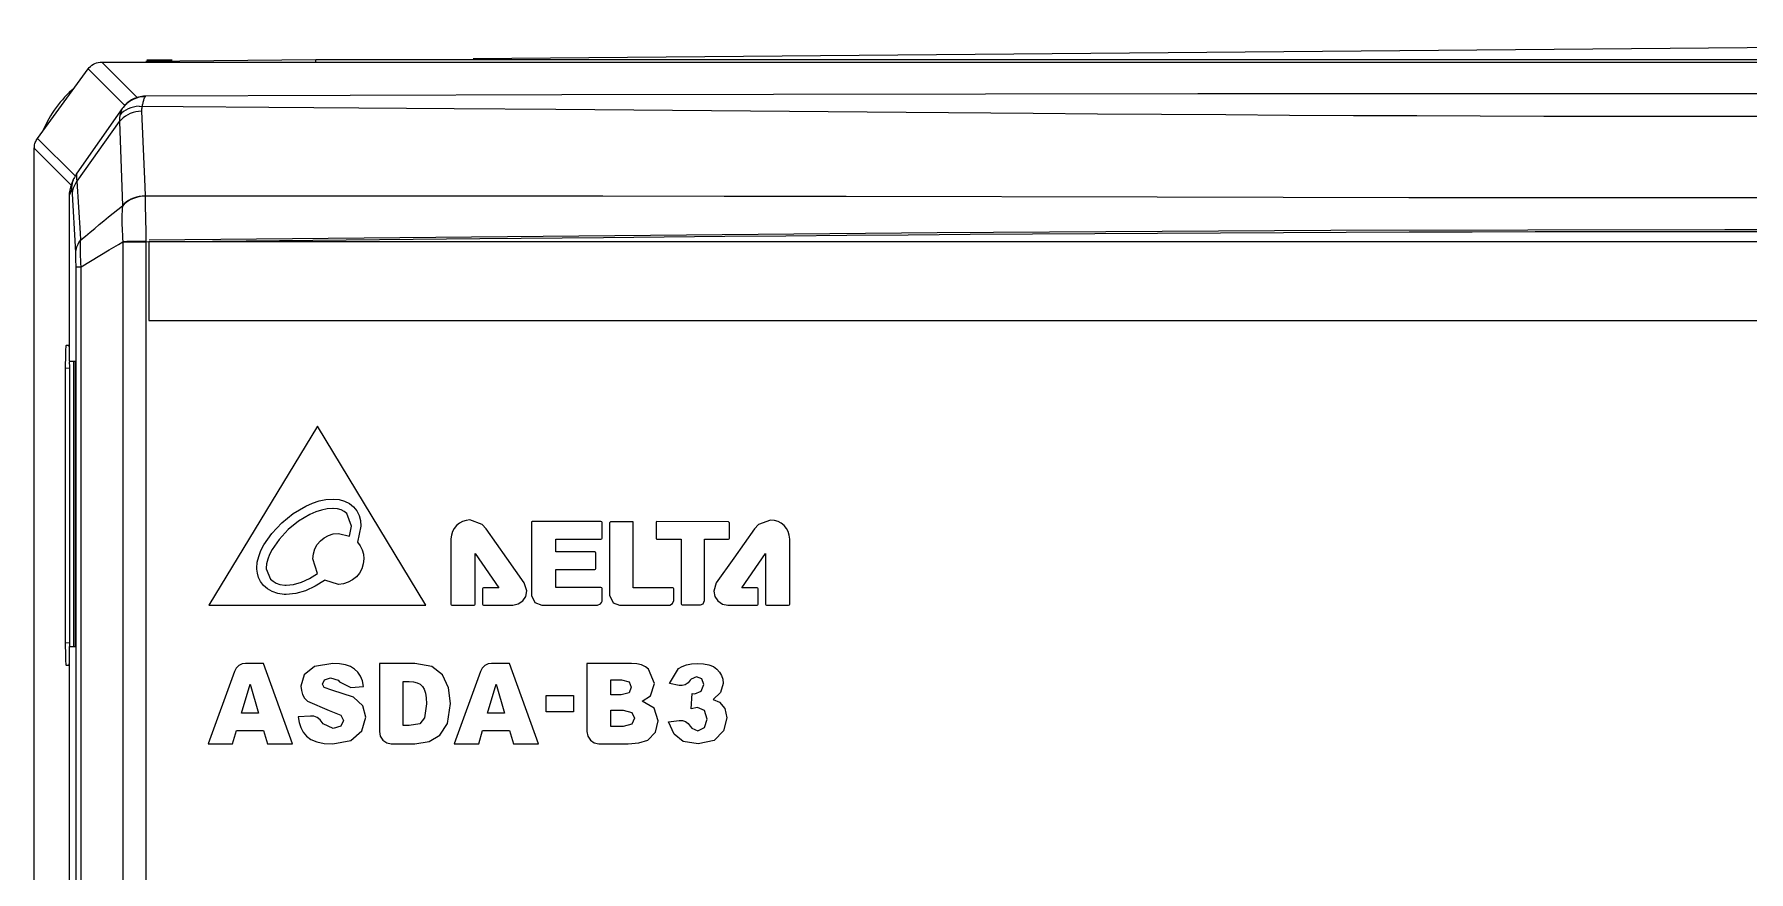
# Model space of a CAD drawing. Header units: millimetres. Extents: x -5560 to -5500, y 1017 to 1179.
# Drawn here: x -5559.99 to -5529.51, y 1164.38 to 1179.27 of the extents above; entities that cross this region are included whole.
import ezdxf

# ---------------------------------------------------------------- set-up
doc = ezdxf.new("R2010")
doc.units = ezdxf.units.MM
doc.header["$LTSCALE"] = 32.67
doc.layers.get('0').update_dxf_attribs({"linetype": 'CONTINUOUS'})

msp = doc.modelspace()

# ---------------------------------------------------------------- linework, layer by layer
at = {"color": 7, "linetype": 'Continuous'}
for p, q in [((-5552.188, 1178.837), (-5502.804, 1179.268)), ((-5559.93, 1177.418), (-5559.029, 1178.651)), ((-5558.38, 1178.002), (-5559.029, 1178.651)), ((-5558.159, 1178.145), (-5558.787, 1178.774)), ((-5558.787, 1178.774), (-5501.245, 1178.774)), ((-5554.986, 1178.812), (-5558.004, 1178.786)), ((-5557.986, 1178.812), (-5557.535, 1178.812)), ((-5554.986, 1178.774), (-5554.986, 1178.812)), ((-5501.244, 1178.812), (-5554.986, 1178.812)), ((-5558.424, 1177.948), (-5559.23, 1176.802)), ((-5558.386, 1177.995), (-5558.387, 1177.994)), ((-5558.124, 1177.988), (-5557.339, 1177.983)), ((-5558.02, 1178.158), (-5558.072, 1178.156)), ((-5558.068, 1178.005), (-5558.072, 1177.988)), ((-5557.339, 1177.983), (-5555.816, 1177.973)), ((-5555.816, 1177.973), (-5554.221, 1177.961)), ((-5554.221, 1177.961), (-5552.526, 1177.948)), ((-5552.526, 1177.948), (-5550.716, 1177.934)), ((-5550.716, 1177.934), (-5544.491, 1177.881)), ((-5559.225, 1176.659), (-5558.473, 1177.716)), ((-5558.473, 1177.716), (-5558.423, 1176.218)), ((-5544.491, 1177.881), (-5542.229, 1177.863)), ((-5559.262, 1176.749), (-5559.93, 1177.418)), ((-5559.988, 1140.657), (-5559.988, 1177.241)), ((-5559.333, 1176.585), (-5559.988, 1177.241)), ((-5559.329, 1176.595), (-5559.283, 1176.706)), ((-5559.321, 1176.513), (-5559.368, 1176.401)), ((-5559.368, 1176.401), (-5559.368, 1173.458)), ((-5558.423, 1176.218), (-5558.423, 1176.211)), ((-5558.018, 1176.395), (-5558.018, 1176.391)), ((-5558.018, 1176.391), (-5558.015, 1176.222)), ((-5558.015, 1176.222), (-5558.008, 1175.755)), ((-5547.724, 1176.387), (-5549.88, 1176.39)), ((-5545.555, 1176.383), (-5547.724, 1176.387)), ((-5540.027, 1176.371), (-5545.555, 1176.383)), ((-5537.79, 1176.367), (-5540.027, 1176.371)), ((-5535.552, 1176.363), (-5537.79, 1176.367)), ((-5529.936, 1175.794), (-5536.938, 1175.779)), ((-5522.933, 1175.779), (-5529.936, 1175.794)), ((-5558.343, 1175.582), (-5558.413, 1175.58)), ((-5558.413, 1175.58), (-5558.413, 1175.572)), ((-5558.413, 1175.572), (-5558.413, 1144.107)), ((-5558.006, 1175.572), (-5558.413, 1175.572)), ((-5558.258, 1175.583), (-5558.343, 1175.582)), ((-5558.111, 1175.586), (-5558.258, 1175.583)), ((-5558.006, 1175.587), (-5558.111, 1175.586)), ((-5558.008, 1175.755), (-5558.006, 1175.587)), ((-5552.066, 1175.632), (-5558.006, 1175.572)), ((-5558.006, 1175.587), (-5558.006, 1175.572)), ((-5558.006, 1175.572), (-5558.006, 1143.992)), ((-5557.95, 1175.58), (-5557.95, 1174.18)), ((-5501.927, 1175.58), (-5557.95, 1175.58)), ((-5543.941, 1175.737), (-5557.945, 1175.607)), ((-5536.938, 1175.779), (-5543.941, 1175.737)), ((-5559.246, 1175.168), (-5559.247, 1175.231)), ((-5559.154, 1175.134), (-5558.988, 1175.236)), ((-5558.988, 1175.236), (-5558.823, 1175.336)), ((-5558.823, 1175.336), (-5558.658, 1175.435)), ((-5559.246, 1144.821), (-5559.246, 1175.168)), ((-5559.246, 1175.134), (-5559.154, 1175.134)), ((-5559.154, 1144.672), (-5559.154, 1175.134)), ((-5557.95, 1174.18), (-5501.927, 1174.18)), ((-5559.373, 1173.735), (-5559.423, 1173.736)), ((-5559.368, 1173.458), (-5559.256, 1173.456)), ((-5559.293, 1173.456), (-5559.293, 1168.379)), ((-5559.256, 1168.379), (-5559.256, 1173.456)), ((-5559.437, 1173.336), (-5559.437, 1168.452)), ((-5559.437, 1173.336), (-5559.359, 1173.335)), ((-5559.359, 1168.454), (-5559.359, 1173.335)), ((-5554.951, 1172.3), (-5556.886, 1169.12)), ((-5553.026, 1169.12), (-5554.951, 1172.3)), ((-5555.162, 1170.882), (-5555.045, 1170.933)), ((-5555.045, 1170.933), (-5554.926, 1170.972)), ((-5554.926, 1170.972), (-5554.805, 1170.996)), ((-5554.805, 1170.996), (-5554.678, 1171.006)), ((-5554.678, 1171.006), (-5554.57, 1170.997)), ((-5554.57, 1170.997), (-5554.472, 1170.97)), ((-5554.472, 1170.97), (-5554.386, 1170.927)), ((-5554.386, 1170.927), (-5554.313, 1170.868)), ((-5555.59, 1170.584), (-5555.386, 1170.75)), ((-5555.29, 1170.612), (-5555.476, 1170.462)), ((-5555.386, 1170.75), (-5555.162, 1170.882)), ((-5555.088, 1170.731), (-5555.29, 1170.612)), ((-5554.985, 1170.776), (-5555.088, 1170.731)), ((-5554.882, 1170.809), (-5554.985, 1170.776)), ((-5554.78, 1170.83), (-5554.882, 1170.809)), ((-5554.682, 1170.838), (-5554.78, 1170.83)), ((-5554.678, 1170.838), (-5554.682, 1170.838)), ((-5554.599, 1170.831), (-5554.678, 1170.838)), ((-5554.532, 1170.813), (-5554.599, 1170.831)), ((-5554.477, 1170.785), (-5554.532, 1170.813)), ((-5554.432, 1170.749), (-5554.477, 1170.785)), ((-5554.349, 1170.525), (-5554.432, 1170.749)), ((-5554.313, 1170.868), (-5554.255, 1170.795)), ((-5554.255, 1170.795), (-5554.214, 1170.713)), ((-5554.214, 1170.713), (-5554.189, 1170.622)), ((-5554.189, 1170.622), (-5554.181, 1170.525)), ((-5552.311, 1170.627), (-5552.375, 1170.607)), ((-5552.243, 1170.634), (-5552.311, 1170.627)), ((-5552.026, 1170.555), (-5552.243, 1170.634)), ((-5546.898, 1170.633), (-5547.115, 1170.554)), ((-5546.83, 1170.626), (-5546.898, 1170.633)), ((-5546.766, 1170.606), (-5546.83, 1170.626)), ((-5555.906, 1170.194), (-5555.766, 1170.396)), ((-5555.766, 1170.396), (-5555.59, 1170.584)), ((-5555.476, 1170.462), (-5555.636, 1170.29)), ((-5554.902, 1170.263), (-5554.835, 1170.318)), ((-5554.835, 1170.318), (-5554.758, 1170.36)), ((-5554.758, 1170.36), (-5554.673, 1170.387)), ((-5554.673, 1170.387), (-5554.582, 1170.396)), ((-5554.582, 1170.396), (-5554.382, 1170.348)), ((-5554.382, 1170.348), (-5554.349, 1170.525)), ((-5554.181, 1170.525), (-5554.243, 1170.241)), ((-5552.574, 1170.364), (-5552.581, 1170.296)), ((-5552.555, 1170.428), (-5552.574, 1170.364)), ((-5552.523, 1170.485), (-5552.555, 1170.428)), ((-5552.482, 1170.535), (-5552.523, 1170.485)), ((-5552.432, 1170.576), (-5552.482, 1170.535)), ((-5552.375, 1170.607), (-5552.432, 1170.576)), ((-5551.955, 1170.477), (-5552.026, 1170.555)), ((-5551.588, 1169.957), (-5551.955, 1170.477)), ((-5551.955, 1170.477), (-5551.955, 1170.477)), ((-5551.147, 1170.6), (-5551.152, 1170.587)), ((-5551.152, 1170.587), (-5551.152, 1169.294)), ((-5551.135, 1170.605), (-5551.147, 1170.6)), ((-5549.914, 1170.605), (-5551.135, 1170.605)), ((-5549.902, 1170.6), (-5549.914, 1170.605)), ((-5549.896, 1170.587), (-5549.902, 1170.6)), ((-5549.902, 1170.296), (-5549.896, 1170.309)), ((-5549.896, 1170.309), (-5549.896, 1170.587)), ((-5549.744, 1170.604), (-5549.762, 1170.586)), ((-5549.762, 1170.586), (-5549.762, 1169.299)), ((-5549.358, 1170.604), (-5549.744, 1170.604)), ((-5549.345, 1170.599), (-5549.358, 1170.604)), ((-5549.34, 1170.586), (-5549.345, 1170.599)), ((-5549.34, 1169.428), (-5549.34, 1170.586)), ((-5548.931, 1170.6), (-5548.936, 1170.587)), ((-5548.936, 1170.587), (-5548.936, 1170.312)), ((-5548.936, 1170.312), (-5548.931, 1170.299)), ((-5548.919, 1170.605), (-5548.931, 1170.6)), ((-5547.649, 1170.603), (-5548.919, 1170.605)), ((-5547.631, 1170.586), (-5547.649, 1170.603)), ((-5547.636, 1170.301), (-5547.631, 1170.313)), ((-5547.631, 1170.313), (-5547.631, 1170.586)), ((-5547.186, 1170.476), (-5547.553, 1169.956)), ((-5547.115, 1170.554), (-5547.186, 1170.476)), ((-5546.709, 1170.575), (-5546.766, 1170.606)), ((-5546.659, 1170.534), (-5546.709, 1170.575)), ((-5546.618, 1170.484), (-5546.659, 1170.534)), ((-5546.587, 1170.427), (-5546.618, 1170.484)), ((-5546.567, 1170.363), (-5546.587, 1170.427)), ((-5546.56, 1170.295), (-5546.567, 1170.363)), ((-5555.998, 1169.986), (-5555.959, 1170.091)), ((-5555.959, 1170.091), (-5555.906, 1170.194)), ((-5555.805, 1170.022), (-5555.838, 1169.936)), ((-5555.759, 1170.111), (-5555.805, 1170.022)), ((-5555.636, 1170.29), (-5555.759, 1170.111)), ((-5555.035, 1169.943), (-5555.026, 1170.034)), ((-5555.026, 1170.034), (-5555, 1170.119)), ((-5555, 1170.119), (-5554.958, 1170.196)), ((-5554.958, 1170.196), (-5554.902, 1170.263)), ((-5554.243, 1170.241), (-5554.195, 1170.177)), ((-5554.195, 1170.177), (-5554.16, 1170.105)), ((-5554.16, 1170.105), (-5554.138, 1170.027)), ((-5554.138, 1170.027), (-5554.13, 1169.943)), ((-5552.581, 1170.296), (-5552.581, 1169.781)), ((-5552.152, 1169.139), (-5552.152, 1170.037)), ((-5552.152, 1170.037), (-5551.729, 1169.429)), ((-5550.715, 1170.065), (-5550.715, 1170.291)), ((-5550.715, 1170.291), (-5549.914, 1170.291)), ((-5550.025, 1170.065), (-5550.715, 1170.065)), ((-5550.012, 1170.059), (-5550.025, 1170.065)), ((-5550.007, 1170.047), (-5550.012, 1170.059)), ((-5550.007, 1169.774), (-5550.007, 1170.047)), ((-5549.914, 1170.291), (-5549.902, 1170.296)), ((-5548.931, 1170.299), (-5548.919, 1170.294)), ((-5548.919, 1170.294), (-5548.49, 1170.294)), ((-5548.49, 1170.294), (-5548.49, 1169.141)), ((-5548.072, 1169.205), (-5548.072, 1170.295)), ((-5548.072, 1170.295), (-5547.649, 1170.295)), ((-5547.649, 1170.295), (-5547.636, 1170.301)), ((-5547.412, 1169.428), (-5546.99, 1170.036)), ((-5546.99, 1170.036), (-5546.99, 1169.138)), ((-5546.56, 1169.138), (-5546.56, 1170.295)), ((-5556.033, 1169.78), (-5556.024, 1169.883)), ((-5556.033, 1169.757), (-5556.033, 1169.78)), ((-5556.023, 1169.686), (-5556.033, 1169.757)), ((-5556.024, 1169.883), (-5555.998, 1169.986)), ((-5555.859, 1169.855), (-5555.865, 1169.78)), ((-5555.865, 1169.78), (-5555.864, 1169.764)), ((-5555.864, 1169.764), (-5555.788, 1169.584)), ((-5555.838, 1169.936), (-5555.859, 1169.855)), ((-5554.951, 1169.681), (-5555.035, 1169.943)), ((-5554.165, 1169.767), (-5554.207, 1169.69)), ((-5554.139, 1169.852), (-5554.165, 1169.767)), ((-5554.13, 1169.943), (-5554.139, 1169.852)), ((-5552.581, 1169.781), (-5552.581, 1169.139)), ((-5551.277, 1169.516), (-5551.588, 1169.957)), ((-5550.717, 1169.432), (-5550.717, 1169.756)), ((-5550.717, 1169.756), (-5550.025, 1169.756)), ((-5550.025, 1169.756), (-5550.012, 1169.761)), ((-5550.012, 1169.761), (-5550.007, 1169.774)), ((-5547.553, 1169.956), (-5547.865, 1169.516)), ((-5556.001, 1169.613), (-5556.023, 1169.686)), ((-5555.964, 1169.54), (-5556.001, 1169.613)), ((-5555.912, 1169.471), (-5555.964, 1169.54)), ((-5555.845, 1169.409), (-5555.912, 1169.471)), ((-5555.76, 1169.36), (-5555.845, 1169.409)), ((-5555.788, 1169.584), (-5555.744, 1169.545)), ((-5555.744, 1169.545), (-5555.689, 1169.512)), ((-5555.689, 1169.512), (-5555.621, 1169.488)), ((-5555.621, 1169.488), (-5555.536, 1169.477)), ((-5555.536, 1169.477), (-5555.509, 1169.476)), ((-5555.509, 1169.476), (-5555.38, 1169.49)), ((-5555.38, 1169.49), (-5555.241, 1169.53)), ((-5555.241, 1169.53), (-5555.096, 1169.594)), ((-5554.998, 1169.455), (-5555.169, 1169.376)), ((-5555.096, 1169.594), (-5554.951, 1169.681)), ((-5554.831, 1169.558), (-5554.998, 1169.455)), ((-5554.826, 1169.562), (-5554.831, 1169.558)), ((-5554.582, 1169.49), (-5554.826, 1169.562)), ((-5554.491, 1169.5), (-5554.582, 1169.49)), ((-5554.406, 1169.526), (-5554.491, 1169.5)), ((-5554.329, 1169.568), (-5554.406, 1169.526)), ((-5554.262, 1169.623), (-5554.329, 1169.568)), ((-5554.207, 1169.69), (-5554.262, 1169.623)), ((-5552.016, 1169.424), (-5552.022, 1169.411)), ((-5552.022, 1169.411), (-5552.022, 1169.139)), ((-5552.004, 1169.429), (-5552.016, 1169.424)), ((-5551.729, 1169.429), (-5552.004, 1169.429)), ((-5551.231, 1169.372), (-5551.277, 1169.516)), ((-5549.914, 1169.432), (-5550.717, 1169.432)), ((-5549.902, 1169.426), (-5549.914, 1169.432)), ((-5549.896, 1169.414), (-5549.902, 1169.426)), ((-5549.896, 1169.188), (-5549.896, 1169.414)), ((-5548.639, 1169.428), (-5549.34, 1169.428)), ((-5548.626, 1169.423), (-5548.639, 1169.428)), ((-5548.621, 1169.411), (-5548.626, 1169.423)), ((-5548.621, 1169.2), (-5548.621, 1169.411)), ((-5547.865, 1169.516), (-5547.91, 1169.371)), ((-5547.138, 1169.428), (-5547.412, 1169.428)), ((-5547.125, 1169.423), (-5547.138, 1169.428)), ((-5547.12, 1169.41), (-5547.125, 1169.423)), ((-5547.12, 1169.138), (-5547.12, 1169.41)), ((-5556.886, 1169.12), (-5553.026, 1169.12)), ((-5555.66, 1169.325), (-5555.76, 1169.36)), ((-5555.544, 1169.309), (-5555.66, 1169.325)), ((-5555.509, 1169.308), (-5555.544, 1169.309)), ((-5555.341, 1169.326), (-5555.509, 1169.308)), ((-5555.169, 1169.376), (-5555.341, 1169.326)), ((-5552.581, 1169.139), (-5552.576, 1169.126)), ((-5552.576, 1169.126), (-5552.563, 1169.121)), ((-5552.563, 1169.121), (-5552.17, 1169.121)), ((-5552.17, 1169.121), (-5552.157, 1169.126)), ((-5552.157, 1169.126), (-5552.152, 1169.139)), ((-5552.022, 1169.139), (-5552.016, 1169.126)), ((-5552.016, 1169.126), (-5552.004, 1169.121)), ((-5552.004, 1169.121), (-5551.482, 1169.121)), ((-5551.482, 1169.121), (-5551.384, 1169.141)), ((-5551.384, 1169.141), (-5551.305, 1169.195)), ((-5551.305, 1169.195), (-5551.251, 1169.274)), ((-5551.251, 1169.274), (-5551.231, 1169.372)), ((-5551.152, 1169.294), (-5551.088, 1169.166)), ((-5551.088, 1169.166), (-5550.966, 1169.12)), ((-5550.966, 1169.12), (-5549.977, 1169.12)), ((-5549.977, 1169.12), (-5549.921, 1169.146)), ((-5549.921, 1169.146), (-5549.904, 1169.167)), ((-5549.904, 1169.167), (-5549.899, 1169.177)), ((-5549.899, 1169.177), (-5549.896, 1169.188)), ((-5549.762, 1169.299), (-5549.698, 1169.161)), ((-5549.698, 1169.161), (-5549.584, 1169.12)), ((-5549.584, 1169.12), (-5548.69, 1169.12)), ((-5548.69, 1169.12), (-5548.642, 1169.149)), ((-5548.642, 1169.149), (-5548.621, 1169.2)), ((-5548.49, 1169.141), (-5548.485, 1169.129)), ((-5548.485, 1169.129), (-5548.472, 1169.124)), ((-5548.472, 1169.124), (-5548.148, 1169.124)), ((-5548.148, 1169.124), (-5548.098, 1169.142)), ((-5548.098, 1169.142), (-5548.072, 1169.205)), ((-5547.91, 1169.371), (-5547.89, 1169.274)), ((-5547.89, 1169.274), (-5547.837, 1169.194)), ((-5547.837, 1169.194), (-5547.757, 1169.14)), ((-5547.757, 1169.14), (-5547.659, 1169.12)), ((-5547.659, 1169.12), (-5547.138, 1169.12)), ((-5547.138, 1169.12), (-5547.125, 1169.125)), ((-5547.125, 1169.125), (-5547.12, 1169.138)), ((-5546.99, 1169.138), (-5546.984, 1169.125)), ((-5546.984, 1169.125), (-5546.972, 1169.12)), ((-5546.972, 1169.12), (-5546.578, 1169.12)), ((-5546.578, 1169.12), (-5546.565, 1169.125)), ((-5546.565, 1169.125), (-5546.56, 1169.138)), ((-5559.437, 1168.452), (-5559.359, 1168.454)), ((-5559.256, 1168.379), (-5559.368, 1168.377)), ((-5559.368, 1168.377), (-5559.368, 1152.458)), ((-5559.423, 1168.053), (-5559.373, 1168.054)), ((-5556.431, 1167.941), (-5556.895, 1166.654)), ((-5556.399, 1167.999), (-5556.431, 1167.941)), ((-5556.353, 1168.045), (-5556.399, 1167.999)), ((-5556.295, 1168.074), (-5556.353, 1168.045)), ((-5556.231, 1168.084), (-5556.295, 1168.074)), ((-5555.916, 1168.084), (-5556.231, 1168.084)), ((-5555.4, 1166.654), (-5555.916, 1168.084)), ((-5555.188, 1167.881), (-5555.247, 1167.679)), ((-5555.009, 1168.03), (-5555.188, 1167.881)), ((-5554.683, 1168.084), (-5555.009, 1168.03)), ((-5554.563, 1168.078), (-5554.683, 1168.084)), ((-5554.458, 1168.059), (-5554.563, 1168.078)), ((-5554.369, 1168.028), (-5554.458, 1168.059)), ((-5554.295, 1167.985), (-5554.369, 1168.028)), ((-5554.235, 1167.929), (-5554.295, 1167.985)), ((-5554.188, 1167.858), (-5554.235, 1167.929)), ((-5553.854, 1168.084), (-5553.854, 1166.876)), ((-5553.224, 1168.084), (-5553.854, 1168.084)), ((-5552.923, 1168.031), (-5553.224, 1168.084)), ((-5552.734, 1167.88), (-5552.923, 1168.031)), ((-5552.625, 1167.651), (-5552.734, 1167.88)), ((-5552.057, 1167.941), (-5552.522, 1166.654)), ((-5552.025, 1167.999), (-5552.057, 1167.941)), ((-5551.979, 1168.045), (-5552.025, 1167.999)), ((-5551.922, 1168.074), (-5551.979, 1168.045)), ((-5551.858, 1168.084), (-5551.922, 1168.074)), ((-5551.543, 1168.084), (-5551.858, 1168.084)), ((-5551.027, 1166.654), (-5551.543, 1168.084)), ((-5550.166, 1168.084), (-5550.166, 1166.876)), ((-5549.372, 1168.084), (-5550.166, 1168.084)), ((-5549.278, 1168.078), (-5549.372, 1168.084)), ((-5549.196, 1168.058), (-5549.278, 1168.078)), ((-5549.125, 1168.026), (-5549.196, 1168.058)), ((-5549.067, 1167.982), (-5549.125, 1168.026)), ((-5548.96, 1167.728), (-5549.067, 1167.982)), ((-5548.695, 1167.726), (-5548.537, 1167.992)), ((-5548.537, 1167.992), (-5548.473, 1168.032)), ((-5548.473, 1168.032), (-5548.396, 1168.061)), ((-5548.396, 1168.061), (-5548.308, 1168.078)), ((-5548.308, 1168.078), (-5548.207, 1168.084)), ((-5548.207, 1168.084), (-5548.093, 1168.077)), ((-5548.093, 1168.077), (-5547.996, 1168.059)), ((-5547.996, 1168.059), (-5547.916, 1168.027)), ((-5547.916, 1168.027), (-5547.852, 1167.983)), ((-5547.852, 1167.983), (-5547.805, 1167.929)), ((-5547.805, 1167.929), (-5547.77, 1167.869)), ((-5547.77, 1167.869), (-5547.75, 1167.803)), ((-5556.303, 1167.2), (-5556.152, 1167.713)), ((-5556.152, 1167.713), (-5556.001, 1167.2)), ((-5555.247, 1167.679), (-5555.24, 1167.602)), ((-5555.24, 1167.602), (-5555.218, 1167.532)), ((-5554.867, 1167.718), (-5554.832, 1167.795)), ((-5554.838, 1167.659), (-5554.867, 1167.718)), ((-5554.7, 1167.608), (-5554.838, 1167.659)), ((-5554.832, 1167.795), (-5554.723, 1167.827)), ((-5554.723, 1167.827), (-5554.587, 1167.784)), ((-5554.315, 1167.486), (-5554.7, 1167.608)), ((-5554.587, 1167.784), (-5554.562, 1167.756)), ((-5554.562, 1167.756), (-5554.364, 1167.658)), ((-5554.364, 1167.658), (-5554.136, 1167.672)), ((-5554.155, 1167.772), (-5554.188, 1167.858)), ((-5554.136, 1167.672), (-5554.155, 1167.772)), ((-5553.43, 1166.979), (-5553.43, 1167.76)), ((-5553.43, 1167.76), (-5553.324, 1167.76)), ((-5553.324, 1167.76), (-5553.248, 1167.755)), ((-5553.248, 1167.755), (-5553.183, 1167.739)), ((-5553.183, 1167.739), (-5553.13, 1167.713)), ((-5553.13, 1167.713), (-5553.088, 1167.676)), ((-5553.088, 1167.676), (-5553.057, 1167.626)), ((-5553.057, 1167.626), (-5553.035, 1167.557)), ((-5552.591, 1167.374), (-5552.625, 1167.651)), ((-5551.929, 1167.2), (-5551.78, 1167.713)), ((-5551.78, 1167.713), (-5551.628, 1167.2)), ((-5549.738, 1167.523), (-5549.738, 1167.795)), ((-5549.738, 1167.795), (-5549.55, 1167.795)), ((-5549.55, 1167.795), (-5549.415, 1167.759)), ((-5549.415, 1167.759), (-5549.376, 1167.662)), ((-5549.376, 1167.662), (-5549.415, 1167.559)), ((-5549.036, 1167.511), (-5548.96, 1167.728)), ((-5548.527, 1167.692), (-5548.695, 1167.726)), ((-5548.47, 1167.69), (-5548.527, 1167.692)), ((-5548.415, 1167.706), (-5548.47, 1167.69)), ((-5548.367, 1167.738), (-5548.415, 1167.706)), ((-5548.329, 1167.784), (-5548.367, 1167.738)), ((-5548.314, 1167.804), (-5548.329, 1167.784)), ((-5548.214, 1167.845), (-5548.314, 1167.804)), ((-5548.245, 1167.544), (-5548.131, 1167.593)), ((-5548.12, 1167.808), (-5548.214, 1167.845)), ((-5548.131, 1167.593), (-5548.086, 1167.707)), ((-5548.086, 1167.707), (-5548.12, 1167.808)), ((-5547.787, 1167.567), (-5547.921, 1167.44)), ((-5547.743, 1167.73), (-5547.787, 1167.567)), ((-5547.75, 1167.803), (-5547.743, 1167.73)), ((-5555.218, 1167.532), (-5555.182, 1167.469)), ((-5555.182, 1167.469), (-5555.131, 1167.413)), ((-5555.131, 1167.413), (-5554.746, 1167.245)), ((-5554.145, 1167.333), (-5554.315, 1167.486)), ((-5554.093, 1167.128), (-5554.145, 1167.333)), ((-5553.017, 1167.365), (-5553.049, 1167.117)), ((-5553.035, 1167.557), (-5553.022, 1167.47)), ((-5553.022, 1167.47), (-5553.017, 1167.365)), ((-5552.641, 1167.019), (-5552.591, 1167.374)), ((-5550.89, 1167.226), (-5550.89, 1167.512)), ((-5550.89, 1167.512), (-5550.404, 1167.512)), ((-5550.404, 1167.512), (-5550.404, 1167.226)), ((-5549.553, 1167.523), (-5549.738, 1167.523)), ((-5549.415, 1167.559), (-5549.553, 1167.523)), ((-5549.184, 1167.415), (-5549.036, 1167.511)), ((-5548.967, 1167.288), (-5549.184, 1167.415)), ((-5548.897, 1167.061), (-5548.967, 1167.288)), ((-5548.309, 1167.275), (-5548.291, 1167.549)), ((-5548.196, 1167.298), (-5548.309, 1167.275)), ((-5548.291, 1167.549), (-5548.245, 1167.544)), ((-5548.074, 1167.245), (-5548.196, 1167.298)), ((-5547.921, 1167.44), (-5547.81, 1167.394)), ((-5547.81, 1167.394), (-5547.713, 1167.282)), ((-5547.713, 1167.282), (-5547.679, 1167.117)), ((-5556.001, 1167.2), (-5556.303, 1167.2)), ((-5555.08, 1167.149), (-5555.297, 1167.135)), ((-5555.297, 1167.135), (-5555.281, 1167.035)), ((-5555.281, 1167.035), (-5555.251, 1166.945)), ((-5555.017, 1167.144), (-5555.08, 1167.149)), ((-5554.959, 1167.122), (-5555.017, 1167.144)), ((-5554.908, 1167.084), (-5554.959, 1167.122)), ((-5554.869, 1167.032), (-5554.908, 1167.084)), ((-5554.855, 1167.01), (-5554.869, 1167.032)), ((-5554.674, 1166.926), (-5554.855, 1167.01)), ((-5554.746, 1167.245), (-5554.536, 1167.165)), ((-5554.538, 1166.969), (-5554.674, 1166.926)), ((-5554.491, 1167.068), (-5554.538, 1166.969)), ((-5554.536, 1167.165), (-5554.491, 1167.068)), ((-5554.163, 1166.883), (-5554.093, 1167.128)), ((-5553.326, 1166.979), (-5553.43, 1166.979)), ((-5553.137, 1167.01), (-5553.326, 1166.979)), ((-5553.049, 1167.117), (-5553.137, 1167.01)), ((-5552.78, 1166.807), (-5552.641, 1167.019)), ((-5551.628, 1167.2), (-5551.929, 1167.2)), ((-5550.404, 1167.226), (-5550.89, 1167.226)), ((-5549.738, 1166.962), (-5549.738, 1167.251)), ((-5549.738, 1167.251), (-5549.522, 1167.251)), ((-5549.521, 1166.962), (-5549.738, 1166.962)), ((-5549.522, 1167.251), (-5549.366, 1167.213)), ((-5549.367, 1167.002), (-5549.521, 1166.962)), ((-5549.321, 1167.111), (-5549.367, 1167.002)), ((-5549.366, 1167.213), (-5549.321, 1167.111)), ((-5548.947, 1166.861), (-5548.897, 1167.061)), ((-5548.714, 1167.043), (-5548.522, 1167.071)), ((-5548.616, 1166.829), (-5548.714, 1167.043)), ((-5548.522, 1167.071), (-5548.464, 1167.07)), ((-5548.464, 1167.07), (-5548.41, 1167.051)), ((-5548.41, 1167.051), (-5548.363, 1167.017)), ((-5548.363, 1167.017), (-5548.327, 1166.968)), ((-5548.327, 1166.968), (-5548.302, 1166.933)), ((-5548.076, 1166.945), (-5548.029, 1167.096)), ((-5548.029, 1167.096), (-5548.074, 1167.245)), ((-5547.679, 1167.117), (-5547.736, 1166.885)), ((-5556.895, 1166.654), (-5556.462, 1166.654)), ((-5556.462, 1166.654), (-5556.395, 1166.89)), ((-5556.395, 1166.89), (-5555.913, 1166.89)), ((-5555.913, 1166.89), (-5555.845, 1166.654)), ((-5555.845, 1166.654), (-5555.4, 1166.654)), ((-5555.251, 1166.945), (-5555.207, 1166.863)), ((-5555.207, 1166.863), (-5555.149, 1166.79)), ((-5555.149, 1166.79), (-5555.071, 1166.731)), ((-5555.071, 1166.731), (-5554.967, 1166.688)), ((-5554.967, 1166.688), (-5554.836, 1166.663)), ((-5554.836, 1166.663), (-5554.68, 1166.654)), ((-5554.68, 1166.654), (-5554.361, 1166.712)), ((-5554.361, 1166.712), (-5554.163, 1166.883)), ((-5553.854, 1166.876), (-5553.838, 1166.79)), ((-5553.838, 1166.79), (-5553.792, 1166.719)), ((-5553.792, 1166.719), (-5553.724, 1166.672)), ((-5553.724, 1166.672), (-5553.642, 1166.654)), ((-5553.642, 1166.654), (-5553.224, 1166.654)), ((-5553.224, 1166.654), (-5552.971, 1166.694)), ((-5552.971, 1166.694), (-5552.78, 1166.807)), ((-5552.522, 1166.654), (-5552.088, 1166.654)), ((-5552.088, 1166.654), (-5552.021, 1166.89)), ((-5552.021, 1166.89), (-5551.54, 1166.89)), ((-5551.54, 1166.89), (-5551.471, 1166.654)), ((-5551.471, 1166.654), (-5551.027, 1166.654)), ((-5550.166, 1166.876), (-5550.149, 1166.79)), ((-5550.149, 1166.79), (-5550.103, 1166.719)), ((-5550.103, 1166.719), (-5550.036, 1166.672)), ((-5550.036, 1166.672), (-5549.953, 1166.654)), ((-5549.953, 1166.654), (-5549.433, 1166.654)), ((-5549.433, 1166.654), (-5549.243, 1166.674)), ((-5549.243, 1166.674), (-5549.083, 1166.721)), ((-5549.083, 1166.721), (-5548.947, 1166.861)), ((-5548.453, 1166.699), (-5548.616, 1166.829)), ((-5548.184, 1166.654), (-5548.453, 1166.699)), ((-5548.302, 1166.933), (-5548.192, 1166.888)), ((-5548.192, 1166.888), (-5548.076, 1166.945)), ((-5547.901, 1166.714), (-5548.184, 1166.654)), ((-5547.736, 1166.885), (-5547.901, 1166.714))]:
    msp.add_line(p, q, dxfattribs=at)
for points in [[(-5559.029, 1178.651), (-5559.01, 1178.675), (-5558.988, 1178.697), (-5558.963, 1178.717), (-5558.937, 1178.734), (-5558.909, 1178.748), (-5558.88, 1178.76), (-5558.85, 1178.768), (-5558.819, 1178.773), (-5558.787, 1178.774)], [(-5558.124, 1177.988), (-5558.176, 1177.983), (-5558.226, 1177.974), (-5558.274, 1177.961), (-5558.319, 1177.943), (-5558.362, 1177.921), (-5558.4, 1177.895), (-5558.435, 1177.865), (-5558.465, 1177.832)], [(-5558.434, 1177.931), (-5558.438, 1177.922), (-5558.442, 1177.912), (-5558.446, 1177.901), (-5558.45, 1177.89), (-5558.453, 1177.879), (-5558.457, 1177.867), (-5558.46, 1177.856), (-5558.462, 1177.844), (-5558.465, 1177.832)], [(-5558.424, 1177.948), (-5558.429, 1177.94), (-5558.434, 1177.931)], [(-5558.387, 1177.994), (-5558.41, 1177.966), (-5558.424, 1177.948)], [(-5558.072, 1178.156), (-5558.123, 1178.148), (-5558.173, 1178.135), (-5558.221, 1178.116), (-5558.267, 1178.093), (-5558.311, 1178.064), (-5558.351, 1178.032), (-5558.386, 1177.995)], [(-5558.135, 1178.152), (-5558.162, 1178.144), (-5558.189, 1178.135), (-5558.214, 1178.124), (-5558.238, 1178.113), (-5558.261, 1178.1), (-5558.283, 1178.086), (-5558.303, 1178.072), (-5558.323, 1178.057), (-5558.341, 1178.041), (-5558.357, 1178.026), (-5558.371, 1178.012), (-5558.383, 1177.999), (-5558.386, 1177.995)], [(-5558.008, 1178.169), (-5558.019, 1178.169), (-5558.049, 1178.168), (-5558.078, 1178.164), (-5558.107, 1178.159), (-5558.135, 1178.152)], [(-5558.072, 1177.988), (-5558.074, 1177.978), (-5558.076, 1177.968), (-5558.078, 1177.959), (-5558.079, 1177.949), (-5558.08, 1177.94), (-5558.081, 1177.93), (-5558.082, 1177.921), (-5558.082, 1177.911), (-5558.081, 1177.902)], [(-5558.044, 1178.104), (-5558.048, 1178.089), (-5558.052, 1178.073), (-5558.057, 1178.057), (-5558.061, 1178.04), (-5558.064, 1178.023), (-5558.068, 1178.005)], [(-5558.02, 1178.158), (-5558.025, 1178.151), (-5558.03, 1178.141), (-5558.034, 1178.13), (-5558.039, 1178.117), (-5558.044, 1178.104)], [(-5558.008, 1178.169), (-5558.008, 1178.169), (-5558.009, 1178.169), (-5558.011, 1178.168), (-5558.012, 1178.167), (-5558.014, 1178.166), (-5558.016, 1178.164), (-5558.018, 1178.161), (-5558.02, 1178.158)], [(-5501.729, 1178.169), (-5505.373, 1178.179), (-5509.138, 1178.188), (-5512.905, 1178.196), (-5516.674, 1178.202), (-5520.445, 1178.206), (-5524.218, 1178.209), (-5527.99, 1178.211), (-5531.763, 1178.211), (-5535.536, 1178.209), (-5539.307, 1178.207), (-5543.078, 1178.202), (-5546.846, 1178.196), (-5550.612, 1178.189), (-5554.375, 1178.18), (-5558.008, 1178.169)], [(-5558.465, 1177.832), (-5558.468, 1177.819), (-5558.47, 1177.807), (-5558.472, 1177.794), (-5558.473, 1177.781), (-5558.474, 1177.768), (-5558.474, 1177.755), (-5558.474, 1177.742), (-5558.473, 1177.729), (-5558.473, 1177.716)], [(-5558.081, 1177.902), (-5558.133, 1177.897), (-5558.184, 1177.888), (-5558.233, 1177.875), (-5558.281, 1177.857), (-5558.326, 1177.836), (-5558.368, 1177.811), (-5558.407, 1177.782), (-5558.442, 1177.75), (-5558.473, 1177.716)], [(-5558.081, 1177.902), (-5558.025, 1176.556), (-5558.018, 1176.395)], [(-5542.229, 1177.863), (-5541.088, 1177.855), (-5539.95, 1177.847), (-5538.809, 1177.84), (-5537.672, 1177.833), (-5536.54, 1177.827), (-5535.411, 1177.822), (-5534.283, 1177.818), (-5533.156, 1177.815), (-5532.029, 1177.813), (-5530.899, 1177.811), (-5529.765, 1177.811), (-5528.628, 1177.812)], [(-5559.988, 1177.241), (-5559.987, 1177.262), (-5559.985, 1177.283), (-5559.982, 1177.303), (-5559.976, 1177.324), (-5559.97, 1177.344), (-5559.962, 1177.363), (-5559.953, 1177.382), (-5559.942, 1177.4), (-5559.93, 1177.418)], [(-5559.321, 1176.513), (-5559.32, 1176.547), (-5559.317, 1176.581), (-5559.311, 1176.615), (-5559.303, 1176.649), (-5559.292, 1176.682), (-5559.283, 1176.705)], [(-5559.23, 1176.802), (-5559.237, 1176.792), (-5559.251, 1176.769), (-5559.264, 1176.745), (-5559.276, 1176.722), (-5559.283, 1176.706)], [(-5559.233, 1176.763), (-5559.233, 1176.783), (-5559.232, 1176.797), (-5559.23, 1176.802)], [(-5559.225, 1176.659), (-5559.229, 1176.7), (-5559.232, 1176.735), (-5559.233, 1176.763)], [(-5559.309, 1176.431), (-5559.311, 1176.46), (-5559.313, 1176.483), (-5559.315, 1176.5), (-5559.317, 1176.51), (-5559.319, 1176.515), (-5559.321, 1176.513)], [(-5559.309, 1176.431), (-5559.307, 1176.458), (-5559.304, 1176.484), (-5559.298, 1176.511), (-5559.291, 1176.537), (-5559.281, 1176.562), (-5559.27, 1176.588), (-5559.257, 1176.612), (-5559.242, 1176.636), (-5559.225, 1176.659)], [(-5559.251, 1175.378), (-5559.258, 1175.496), (-5559.309, 1176.431)], [(-5559.161, 1175.612), (-5559.168, 1175.73), (-5559.225, 1176.659)], [(-5559.161, 1175.612), (-5559.079, 1175.682), (-5558.996, 1175.75), (-5558.914, 1175.818), (-5558.832, 1175.886), (-5558.75, 1175.954), (-5558.668, 1176.02), (-5558.586, 1176.087), (-5558.504, 1176.153), (-5558.423, 1176.218)], [(-5558.423, 1176.211), (-5558.426, 1176.166), (-5558.428, 1176.119), (-5558.429, 1176.072), (-5558.43, 1176.024), (-5558.43, 1175.975), (-5558.43, 1175.926), (-5558.429, 1175.875), (-5558.427, 1175.823), (-5558.424, 1175.767), (-5558.422, 1175.708), (-5558.418, 1175.645), (-5558.413, 1175.58)], [(-5558.018, 1176.395), (-5558.071, 1176.392), (-5558.123, 1176.384), (-5558.173, 1176.372), (-5558.222, 1176.356), (-5558.269, 1176.336), (-5558.313, 1176.311), (-5558.353, 1176.284), (-5558.39, 1176.252), (-5558.423, 1176.218)], [(-5558.018, 1176.391), (-5558.071, 1176.388), (-5558.123, 1176.38), (-5558.174, 1176.367), (-5558.223, 1176.351), (-5558.269, 1176.33), (-5558.313, 1176.305), (-5558.354, 1176.277), (-5558.39, 1176.246), (-5558.423, 1176.211)], [(-5549.88, 1176.39), (-5550.972, 1176.391), (-5552.077, 1176.392), (-5553.196, 1176.393), (-5554.347, 1176.393), (-5555.538, 1176.393), (-5556.762, 1176.392), (-5558.018, 1176.391)], [(-5524.364, 1176.363), (-5526.601, 1176.361), (-5527.719, 1176.36), (-5528.837, 1176.359), (-5529.956, 1176.359), (-5531.075, 1176.359), (-5532.194, 1176.36), (-5533.313, 1176.361), (-5534.432, 1176.362), (-5535.552, 1176.363)], [(-5559.251, 1175.378), (-5559.249, 1175.405), (-5559.246, 1175.433), (-5559.24, 1175.46), (-5559.231, 1175.487), (-5559.221, 1175.513), (-5559.209, 1175.539), (-5559.195, 1175.565), (-5559.179, 1175.589), (-5559.161, 1175.612)], [(-5559.154, 1175.134), (-5559.159, 1175.196), (-5559.163, 1175.257), (-5559.166, 1175.315), (-5559.168, 1175.371), (-5559.169, 1175.423), (-5559.169, 1175.474), (-5559.168, 1175.523), (-5559.165, 1175.569), (-5559.161, 1175.612)], [(-5558.658, 1175.435), (-5558.494, 1175.532), (-5558.413, 1175.58)], [(-5528.835, 1175.759), (-5529.953, 1175.759), (-5531.071, 1175.759), (-5532.19, 1175.758), (-5533.309, 1175.756), (-5534.428, 1175.753), (-5535.547, 1175.75), (-5536.666, 1175.746), (-5537.784, 1175.741), (-5538.902, 1175.735), (-5540.02, 1175.729), (-5541.135, 1175.722), (-5542.246, 1175.715), (-5543.354, 1175.707), (-5544.455, 1175.699), (-5545.546, 1175.69), (-5546.631, 1175.681), (-5547.714, 1175.672), (-5548.793, 1175.662), (-5549.87, 1175.652), (-5552.066, 1175.632)], [(-5559.247, 1175.231), (-5559.247, 1175.26), (-5559.248, 1175.287), (-5559.249, 1175.313), (-5559.249, 1175.336), (-5559.25, 1175.358), (-5559.251, 1175.378)]]:
    msp.add_lwpolyline(points, dxfattribs=at)
msp.add_arc((-5557.986, 1176.786), 2, 130.1837, 157.5376, dxfattribs=at)
for centre, major_axis, ratio, start_param, end_param in [((-5558.868, 1176.402), (0.193, 0.463), 0.995901, 1.570796, 1.966921), ((-5559.423, 1173.336), (0, 0.4), 0.034942, -0.000611, 1.569881), ((-5559.373, 1173.335), (0, 0.4), 0.034899, -0.338053, -0.00061), ((-5559.373, 1173.335), (0, 0.4), 0.034899, -1.571101, -1.306417), ((-5559.423, 1168.453), (0, 0.4), 0.034942, -4.711473, -3.140982), ((-5559.373, 1168.454), (0, 0.4), 0.034899, -1.764571, -1.570491), ((-5559.373, 1168.454), (0, 0.4), 0.034899, -3.140983, -2.803539)]:
    msp.add_ellipse(centre, major_axis=major_axis, ratio=ratio, start_param=start_param, end_param=end_param, dxfattribs=at)

doc.saveas('drawing.dxf')
